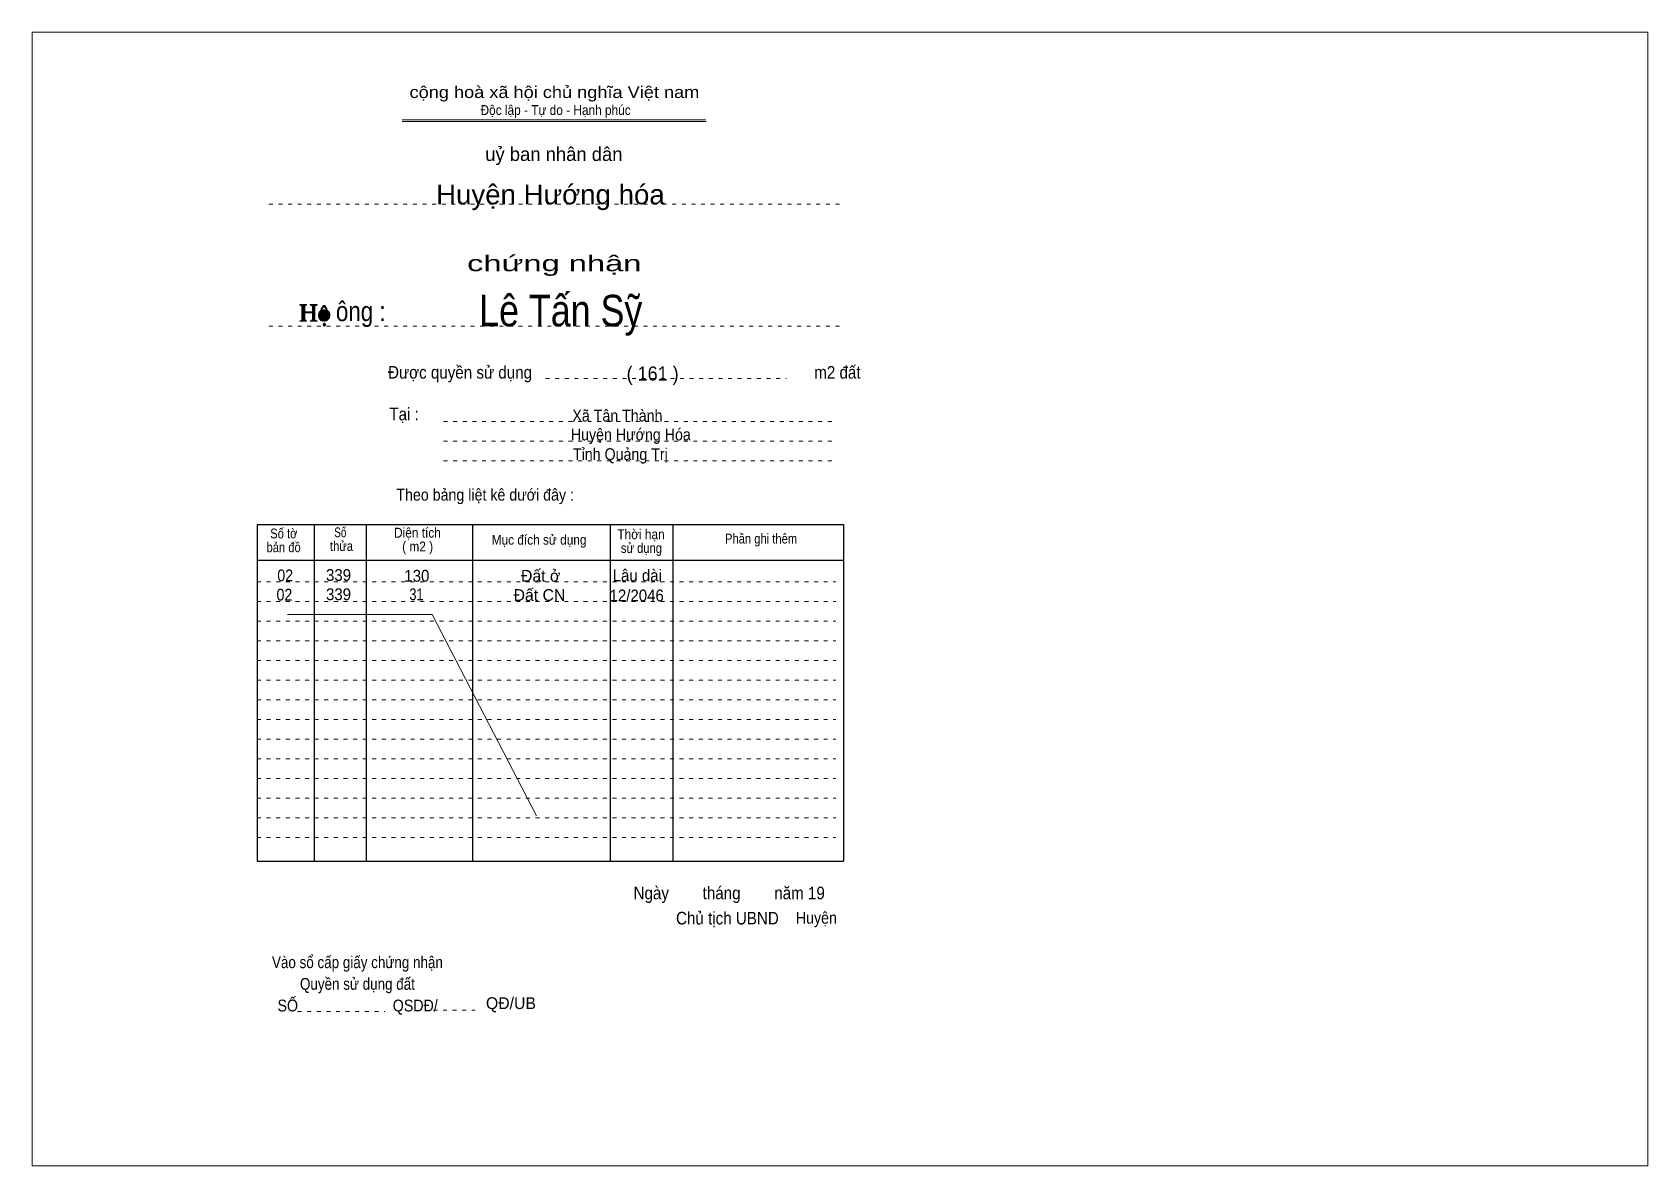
# Model space of a CAD drawing. Header units: centimetres. Extents: x -0.5 to 40.5, y 0 to 28.8.
import ezdxf
from ezdxf.enums import TextEntityAlignment as Align

# ---------------------------------------------------------------- set-up
doc = ezdxf.new("R2010")
doc.units = ezdxf.units.CM
doc.header["$LTSCALE"] = 0.12
doc.linetypes.add('DOTTED', pattern=[1.5, 0.3, -1.2])
for name, color, linetype, lineweight in [('1', 7, 'DOTTED', 13), ('3', 7, 'Continuous', 13), ('34', 7, 'Continuous', 13), ('50', 7, 'Continuous', 13)]:
    doc.layers.add(name, color=color, linetype=linetype, lineweight=lineweight)
for name, color, linetype in [('2', 7, 'Continuous'), ('30', 7, 'Continuous'), ('5', 7, 'Continuous')]:
    doc.layers.add(name, color=color, linetype=linetype)

msp = doc.modelspace()

# ---------------------------------------------------------------- hatches: boundary and pattern name
at = {"layer": '34'}
for points in [[(6.43, 21.67), (6.43, 21.8), (6.43, 21.81), (6.44, 21.83), (6.46, 21.83), (6.48, 21.84), (6.48, 21.85), (6.31, 21.85), (6.31, 21.84), (6.33, 21.83), (6.35, 21.82), (6.36, 21.81), (6.36, 21.8), (6.36, 21.48), (6.36, 21.47), (6.35, 21.45), (6.33, 21.44), (6.31, 21.44), (6.31, 21.43), (6.48, 21.43), (6.48, 21.44), (6.46, 21.45), (6.44, 21.46), (6.43, 21.47), (6.43, 21.48), (6.43, 21.64), (6.63, 21.64), (6.63, 21.48), (6.62, 21.47), (6.62, 21.45), (6.6, 21.45), (6.57, 21.44), (6.57, 21.43), (6.75, 21.43), (6.75, 21.44), (6.72, 21.45), (6.7, 21.45), (6.69, 21.47), (6.69, 21.48), (6.69, 21.8), (6.69, 21.81), (6.7, 21.82), (6.72, 21.83), (6.75, 21.84), (6.75, 21.85), (6.57, 21.85), (6.57, 21.84), (6.6, 21.83), (6.62, 21.82), (6.62, 21.81), (6.63, 21.8), (6.63, 21.67)], [(6.86, 21.73), (6.92, 21.8), (6.99, 21.73), (7, 21.73), (6.94, 21.83), (6.91, 21.83), (6.84, 21.73)], [(7.07, 21.58), (7.07, 21.61), (7.06, 21.64), (7.05, 21.66), (7.03, 21.68), (7.01, 21.7), (6.98, 21.71), (6.95, 21.72), (6.92, 21.72), (6.89, 21.72), (6.86, 21.71), (6.84, 21.7), (6.82, 21.68), (6.8, 21.66), (6.79, 21.63), (6.78, 21.6), (6.78, 21.57), (6.78, 21.54), (6.79, 21.52), (6.8, 21.49), (6.82, 21.47), (6.84, 21.45), (6.86, 21.44), (6.89, 21.43), (6.92, 21.43), (6.95, 21.43), (6.98, 21.44), (7.01, 21.46), (7.03, 21.48), (7.05, 21.5), (7.06, 21.53), (7.07, 21.55)], [(7.01, 21.55), (7, 21.51), (6.99, 21.48), (6.96, 21.46), (6.93, 21.45), (6.91, 21.45), (6.89, 21.46), (6.88, 21.47), (6.86, 21.49), (6.85, 21.54), (6.84, 21.61), (6.85, 21.64), (6.86, 21.67), (6.88, 21.7), (6.91, 21.7), (6.94, 21.7), (6.97, 21.68), (6.99, 21.65), (7, 21.62)], [(6.9, 21.34), (6.9, 21.33), (6.91, 21.31), (6.92, 21.31), (6.93, 21.3), (6.94, 21.31), (6.95, 21.31), (6.96, 21.33), (6.96, 21.34), (6.96, 21.35), (6.95, 21.37), (6.94, 21.37), (6.93, 21.38), (6.92, 21.37), (6.91, 21.37)]]:
    msp.add_hatch(color=256, dxfattribs=at).paths.add_polyline_path(points)

# ---------------------------------------------------------------- linework, layer by layer
at = {"layer": '1', "linetype": 'Continuous'}
for p, q in [((8.91, 26.55), (16.62, 26.55)), ((8.91, 26.5), (16.63, 26.5))]:
    msp.add_line(p, q, dxfattribs=at)
at = {"layer": '1'}
for p, q in [((5.52, 24.4), (20.02, 24.4)), ((5.52, 21.3), (20.02, 21.3)), ((12.55, 19.97), (18.67, 19.97)), ((9.96, 18.88), (19.9, 18.88)), ((9.96, 18.38), (19.9, 18.38)), ((9.96, 17.88), (19.9, 17.88)), ((5.22, 14.81), (19.92, 14.81)), ((5.22, 14.31), (19.92, 14.31)), ((5.22, 13.81), (19.92, 13.81)), ((5.22, 13.31), (19.92, 13.31)), ((5.22, 12.81), (19.92, 12.81)), ((5.22, 12.31), (19.92, 12.31)), ((5.22, 11.81), (19.92, 11.81)), ((5.22, 11.31), (19.92, 11.31)), ((5.22, 10.81), (19.92, 10.81)), ((5.22, 10.31), (19.92, 10.31)), ((5.22, 9.81), (19.92, 9.81)), ((5.22, 9.31), (19.92, 9.31)), ((5.22, 8.81), (19.92, 8.81)), ((5.22, 8.31), (19.92, 8.31)), ((6.25, 3.89), (8.47, 3.89)), ((9.7, 3.92), (10.76, 3.92))]:
    msp.add_line(p, q, dxfattribs=at)
at = {"layer": '1', "linetype": 'Continuous', "lineweight": 25}
for p, q in [((5.22, 16.26), (20.12, 16.26)), ((5.22, 16.26), (5.22, 7.71)), ((6.67, 16.26), (6.67, 7.71)), ((7.99, 16.26), (7.99, 7.71)), ((10.69, 16.26), (10.69, 7.71)), ((14.19, 16.26), (14.19, 7.71)), ((15.78, 16.26), (15.78, 7.71)), ((20.12, 16.26), (20.12, 7.71)), ((5.22, 15.36), (20.12, 15.36)), ((5.22, 7.71), (20.12, 7.71))]:
    msp.add_line(p, q, dxfattribs=at)
at = {"layer": '1', "linetype": 'Continuous'}
msp.add_lwpolyline([(-0.49, -0.03), (40.55, -0.03), (40.55, 28.77), (-0.49, 28.77)], close=True, dxfattribs=at)
at = {"layer": '3'}
msp.add_line((5.99, 13.98), (9.67, 13.98), dxfattribs=at)
at = {"layer": '34'}
for points in [[(6.43, 21.67), (6.43, 21.8), (6.43, 21.81), (6.44, 21.83), (6.46, 21.83), (6.48, 21.84), (6.48, 21.85), (6.31, 21.85), (6.31, 21.84), (6.33, 21.83), (6.35, 21.82), (6.36, 21.81), (6.36, 21.8), (6.36, 21.48), (6.36, 21.47), (6.35, 21.45), (6.33, 21.44), (6.31, 21.44), (6.31, 21.43), (6.48, 21.43), (6.48, 21.44), (6.46, 21.45), (6.44, 21.46), (6.43, 21.47), (6.43, 21.48), (6.43, 21.64), (6.63, 21.64), (6.63, 21.48), (6.62, 21.47), (6.62, 21.45), (6.6, 21.45), (6.57, 21.44), (6.57, 21.43), (6.75, 21.43), (6.75, 21.44), (6.72, 21.45), (6.7, 21.45), (6.69, 21.47), (6.69, 21.48), (6.69, 21.8), (6.69, 21.81), (6.7, 21.82), (6.72, 21.83), (6.75, 21.84), (6.75, 21.85), (6.57, 21.85), (6.57, 21.84), (6.6, 21.83), (6.62, 21.82), (6.62, 21.81), (6.63, 21.8), (6.63, 21.67)], [(6.86, 21.73), (6.92, 21.8), (6.99, 21.73), (7, 21.73), (6.94, 21.83), (6.91, 21.83), (6.84, 21.73)], [(7.07, 21.58), (7.07, 21.61), (7.06, 21.64), (7.05, 21.66), (7.03, 21.68), (7.01, 21.7), (6.98, 21.71), (6.95, 21.72), (6.92, 21.72), (6.89, 21.72), (6.86, 21.71), (6.84, 21.7), (6.82, 21.68), (6.8, 21.66), (6.79, 21.63), (6.78, 21.6), (6.78, 21.57), (6.78, 21.54), (6.79, 21.52), (6.8, 21.49), (6.82, 21.47), (6.84, 21.45), (6.86, 21.44), (6.89, 21.43), (6.92, 21.43), (6.95, 21.43), (6.98, 21.44), (7.01, 21.46), (7.03, 21.48), (7.05, 21.5), (7.06, 21.53), (7.07, 21.55)], [(7.01, 21.55), (7, 21.51), (6.99, 21.48), (6.96, 21.46), (6.93, 21.45), (6.91, 21.45), (6.89, 21.46), (6.88, 21.47), (6.86, 21.49), (6.85, 21.54), (6.84, 21.61), (6.85, 21.64), (6.86, 21.67), (6.88, 21.7), (6.91, 21.7), (6.94, 21.7), (6.97, 21.68), (6.99, 21.65), (7, 21.62)], [(6.9, 21.34), (6.9, 21.33), (6.91, 21.31), (6.92, 21.31), (6.93, 21.3), (6.94, 21.31), (6.95, 21.31), (6.96, 21.33), (6.96, 21.34), (6.96, 21.35), (6.95, 21.37), (6.94, 21.37), (6.93, 21.38), (6.92, 21.37), (6.91, 21.37)]]:
    msp.add_lwpolyline(points, close=True, dxfattribs=at)
at = {"layer": '50'}
msp.add_line((9.67, 13.98), (12.32, 8.86), dxfattribs=at)

# ---------------------------------------------------------------- texts
at = {"layer": '1'}
for s, height, width, p in [('cộng hoà xã hội chủ nghĩa Việt nam', 0.3, 1.15, (12.775, 27.1)), ('Độc lập - Tự do - Hạnh phúc', 0.25, 0.9, (12.805, 26.67)), ('chứng nhận', 0.4, 1.55, (12.77, 22.7)), ('Được quyền sử dụng                                                                   m2 đất', 0.32, 0.9, (14.55, 19.97)), ('Tại :', 0.32, 0.9, (8.955, 18.91)), ('Theo bảng liệt kê dưới đây :', 0.3, 0.9, (11.015, 16.87)), ('Số tờ', 0.25, 0.85, (5.9, 15.91)), ('Số ', 0.25, 0.75, (7.37, 15.94)), ('Diện tích', 0.25, 0.9, (9.295, 15.93)), ('Mục đích sử dụng', 0.25, 0.9, (12.385, 15.75)), ('Thời hạn', 0.25, 0.9, (14.975, 15.89)), ('Phần ghi thêm', 0.25, 0.85, (18.025, 15.78)), ('bản đồ', 0.25, 0.85, (5.895, 15.56)), ('thửa', 0.25, 0.85, (7.365, 15.59)), ('( m2 )', 0.25, 0.9, (9.3, 15.58)), ('sử dụng', 0.25, 0.85, (14.985, 15.54)), ('Ngày        tháng        năm 19', 0.32, 0.9, (17.215, 6.74)), ('Chủ tịch UBND', 0.32, 0.9, (17.17, 6.1)), ('Vào sổ cấp giấy chứng nhận', 0.3, 0.85, (7.77, 4.99)), ('Quyền sử dụng đất', 0.3, 0.85, (7.77, 4.44)), ('SỐ                        QSDĐ/', 0.3, 0.9, (7.775, 3.89))]:
    msp.add_text(s, height=height, dxfattribs=dict(at, width=width)).set_placement(p, align=Align.CENTER)
msp.add_text('uỷ ban nhân dân', height=0.35, dxfattribs=at).set_placement((12.76, 25.5), align=Align.CENTER)
at = {"layer": '2', "width": 0.9}
msp.add_text('02', height=0.3, dxfattribs=at).set_placement((5.935, 14.82), align=Align.CENTER)
at = {"layer": '3'}
for s, width, p in [('130', 0.95, (9.28, 14.81)), ('02', 0.9, (5.915, 14.33)), ('339', 0.95, (7.29, 14.34)), ('31', 0.8, (9.27, 14.34)), ('12/2046', 0.95, (14.865, 14.31))]:
    msp.add_text(s, height=0.3, dxfattribs=dict(at, width=width)).set_placement(p, align=Align.CENTER)
msp.add_text('Đất CN', height=0.3, dxfattribs=at).set_placement((12.395, 14.32), align=Align.CENTER)
at = {"layer": '30', "width": 0.85}
msp.add_text('ông :', height=0.5, dxfattribs=at).set_placement((7.855, 21.43), align=Align.CENTER)
at = {"layer": '34'}
for s, height, width, p in [('Huyện Hướng hóa ', 0.5, 1.05, (12.77, 24.4)), ('Lê Tấn Sỹ', 0.8, 0.85, (12.935, 21.3)), ('( 161 )', 0.36, 0.95, (15.27, 19.92)), ('Xã Tân Thành', 0.3, 0.9, (14.375, 18.88)), ('Huyện Hướng Hóa ', 0.3, 0.9, (14.765, 18.4)), ('Tỉnh Quảng Trị ', 0.3, 0.9, (14.5, 17.9)), ('339', 0.3, 0.95, (7.29, 14.83)), ('Lâu dài', 0.3, 0.95, (14.88, 14.82))]:
    msp.add_text(s, height=height, dxfattribs=dict(at, width=width)).set_placement(p, align=Align.CENTER)
msp.add_text('Đất ở', height=0.3, dxfattribs=at).set_placement((12.425, 14.81), align=Align.CENTER)
at = {"layer": '5', "width": 0.9}
msp.add_text('Huyện', height=0.3, dxfattribs=at).set_placement((19.43, 6.12), align=Align.CENTER)
at = {"layer": '50'}
msp.add_text('QĐ/UB', height=0.3, dxfattribs=at).set_placement((11.67, 3.95), align=Align.CENTER)

doc.saveas('drawing.dxf')
